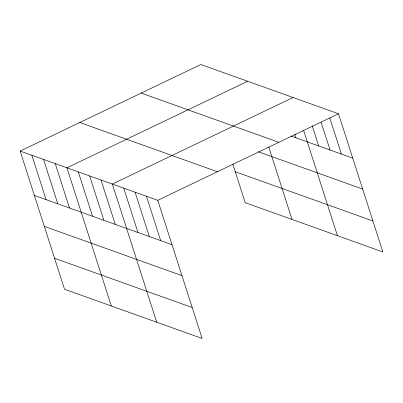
<?xml version="1.0" encoding="UTF-8"?>
<svg xmlns="http://www.w3.org/2000/svg" width="403" height="403" viewBox="0 0 403 403"><rect width="100%" height="100%" fill="white"/><g stroke="black" fill="none" stroke-linecap="round" stroke-linejoin="round"><path stroke-width="0.6" d="M20.15 151.075L157.775 200.301L202.14 338.475L64.515 289.248L20.15 151.075L200.86 64.525L338.485 113.752L382.85 251.925L245.226 202.699L232.818 164.066M247.654 81.26L66.943 167.809L111.309 305.983M293.072 97.506L112.361 184.055L156.722 322.229M157.775 200.301L338.485 113.752M290.855 135.992L352.736 158.127M141.226 93.083L278.851 142.314M258.383 151.78L362.675 189.083M235.287 171.743L372.911 220.975M79.784 122.512L217.413 171.738M34.396 195.445L172.026 244.676M44.335 226.4L181.965 275.632M54.576 258.293L192.201 307.519M329.79 117.973L341.381 154.067M321.095 122.195L330.027 150.007M312.214 125.827L318.672 145.941M303.706 130.643L337.432 235.684M294.825 134.27L295.963 137.821M268.781 147.065L292.014 219.439M146.425 196.241L160.671 240.616M135.07 192.176L149.317 236.551M123.716 188.115L137.962 232.491M101.007 179.995L115.253 224.37M89.652 175.935L103.898 220.305M78.298 171.869L92.544 216.245M55.246 163.628L69.492 207.998M43.544 159.442L57.795 203.817M31.847 155.256L46.093 199.631"/></g></svg>
